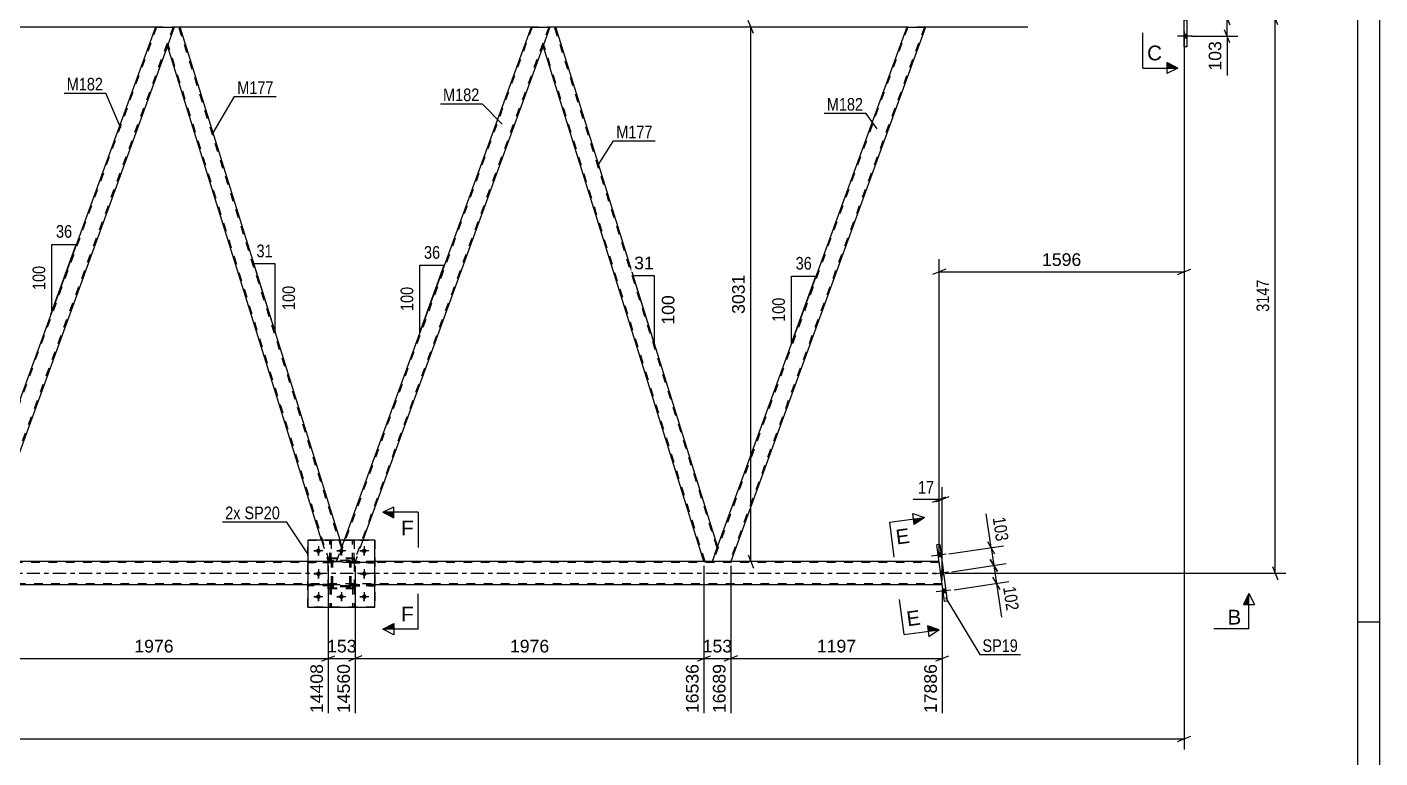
# Model space of a CAD drawing. Header units: millimetres. Extents: x 0 to 841, y 0 to 594.
# Drawn here: x 534.4 to 841, y 267.2 to 433 of the extents above; entities that cross this region are included whole.
import ezdxf

# ---------------------------------------------------------------- set-up
doc = ezdxf.new("R2010")
doc.units = ezdxf.units.MM
doc.linetypes.add('DXK_LINE_DOT2', pattern=[3.9198, 1.9599, -1.9599])
doc.linetypes.add('DXK_LINE_DOT3', pattern=[5.9187, 2.979, -0.9799, 0.9799, -0.9799])
doc.styles.add('Arial', font='ARIAL.TTF', dxfattribs={"height": 0.2})
doc.styles.add('Arial Narrow', font='ARIALN.TTF', dxfattribs={"height": 0.2})

# ---------------------------------------------------------------- blocks, each defined once
blk = doc.blocks.new('Unknown-318886624-1115')
at = {"color": 5, "linetype": 'Continuous'}
for p, q in [((841, 0), (841, 594)), ((836, 5), (836, 589)), ((841, 298), (836, 298))]:
    blk.add_line(p, q, dxfattribs=at)
blk = doc.blocks.new('Part-318886624-3239 - 3093')
at = {"color": 7, "linetype": 'DXK_LINE_DOT2'}
for p, q in [((603.41, 311.74), (598.01, 311.74)), ((598.01, 311.42), (598.01, 311.74)), ((603.41, 311.42), (598.01, 311.42)), ((602.81, 311.42), (602.81, 311.74)), ((603.41, 311.74), (603.41, 311.42))]:
    blk.add_line(p, q, dxfattribs=at)
blk = doc.blocks.new('Part-318886624-3237 - 3093')
at = {"color": 7, "linetype": 'DXK_LINE_DOT2'}
for p, q in [((607.81, 311.42), (607.81, 311.74)), ((607.81, 311.74), (613.21, 311.74)), ((613.21, 311.42), (607.81, 311.42)), ((608.41, 311.42), (608.41, 311.74)), ((613.21, 311.74), (613.21, 311.42))]:
    blk.add_line(p, q, dxfattribs=at)
blk = doc.blocks.new('Part-318886624-3109 - 3093')
at = {"color": 7, "linetype": 'DXK_LINE_DOT2'}
for p, q in [((648.87, 432.97), (604.75, 311.75)), ((652.62, 432.97), (608.5, 311.75)), ((648.87, 432.97), (648.89, 432.97)), ((652.87, 432.97), (651.33, 428.72)), ((606.25, 316.58), (604.5, 311.75)), ((610.51, 316.58), (608.75, 311.75)), ((608.75, 311.75), (604.5, 311.75))]:
    blk.add_line(p, q, dxfattribs=at)
at = {"color": 2, "linetype": 'Continuous'}
for p, q in [((648.62, 432.97), (606.25, 316.58)), ((648.62, 432.97), (652.87, 432.97)), ((651.33, 428.72), (610.51, 316.58))]:
    blk.add_line(p, q, dxfattribs=at)
blk = doc.blocks.new('Part-318886624-3238 - 3093')
at = {"color": 7, "linetype": 'DXK_LINE_DOT2'}
for p, q in [((607.81, 306.22), (607.81, 306.54)), ((607.81, 306.54), (613.21, 306.54)), ((613.21, 306.22), (607.81, 306.22)), ((608.41, 306.22), (608.41, 306.54)), ((613.21, 306.54), (613.21, 306.22))]:
    blk.add_line(p, q, dxfattribs=at)
blk = doc.blocks.new('Part-318886624-3242 - 3093')
at = {"color": 7, "linetype": 'DXK_LINE_DOT2'}
for p, q in [((602.97, 311.73), (602.97, 316.58)), ((602.97, 316.58), (603.29, 316.58)), ((603.29, 316.58), (603.29, 311.73)), ((602.97, 312.33), (603.29, 312.33)), ((603.29, 311.73), (602.97, 311.73))]:
    blk.add_line(p, q, dxfattribs=at)
blk = doc.blocks.new('Part-318886624-3114 - 3093')
at = {"color": 7, "linetype": 'DXK_LINE_DOT2'}
for p, q in [((563.74, 432.97), (519.62, 311.75)), ((567.48, 432.97), (523.36, 311.75)), ((563.74, 432.97), (563.76, 432.97)), ((567.74, 432.97), (566.19, 428.72)), ((520.62, 315.22), (519.36, 311.75)), ((523.62, 311.75), (519.36, 311.75))]:
    blk.add_line(p, q, dxfattribs=at)
at = {"color": 2, "linetype": 'Continuous'}
for p, q in [((563.48, 432.97), (520.62, 315.22)), ((563.48, 432.97), (567.74, 432.97)), ((566.19, 428.72), (523.62, 311.75))]:
    blk.add_line(p, q, dxfattribs=at)
blk = doc.blocks.new('Part-318886624-3240 - 3093')
at = {"color": 7, "linetype": 'DXK_LINE_DOT2'}
for p, q in [((603.41, 306.54), (598.01, 306.54)), ((598.01, 306.22), (598.01, 306.54)), ((603.41, 306.22), (598.01, 306.22)), ((602.81, 306.22), (602.81, 306.54)), ((603.41, 306.54), (603.41, 306.22))]:
    blk.add_line(p, q, dxfattribs=at)
blk = doc.blocks.new('Part-318886624-3575 - 3093')
at = {"color": 7, "linetype": 'DXK_LINE_DOT2'}
for p, q in [((603.41, 311.5), (603.45, 311.68)), ((603.45, 311.68), (603.41, 311.5)), ((603.41, 306.46), (603.41, 311.5)), ((603.65, 311.5), (603.67, 311.59)), ((603.65, 306.46), (603.65, 311.5)), ((603.67, 311.59), (603.72, 311.67)), ((603.71, 311.94), (603.89, 311.98)), ((603.89, 311.98), (603.71, 311.94)), ((603.72, 311.67), (603.8, 311.72)), ((603.8, 311.72), (603.89, 311.74)), ((607.33, 311.98), (603.89, 311.98)), ((603.89, 311.74), (607.33, 311.74)), ((607.33, 311.98), (607.52, 311.94)), ((607.52, 311.94), (607.33, 311.98)), ((607.33, 311.74), (607.42, 311.72)), ((607.42, 311.72), (607.5, 311.67)), ((607.5, 311.67), (607.55, 311.59)), ((607.55, 311.59), (607.57, 311.5)), ((607.57, 306.46), (607.57, 311.5)), ((607.78, 311.68), (607.81, 311.5)), ((607.81, 311.5), (607.78, 311.68)), ((607.81, 306.46), (607.81, 311.5)), ((603.45, 306.27), (603.41, 306.46)), ((603.41, 306.46), (603.45, 306.27)), ((603.67, 306.36), (603.65, 306.46)), ((603.72, 306.29), (603.67, 306.36)), ((603.89, 305.98), (603.71, 306.01)), ((603.71, 306.01), (603.89, 305.98)), ((603.8, 306.23), (603.72, 306.29)), ((603.89, 306.22), (603.8, 306.23)), ((607.33, 306.22), (603.89, 306.22)), ((607.33, 305.98), (603.89, 305.98)), ((607.42, 306.23), (607.33, 306.22)), ((607.52, 306.01), (607.33, 305.98)), ((607.33, 305.98), (607.52, 306.01)), ((607.5, 306.29), (607.42, 306.23)), ((607.55, 306.36), (607.5, 306.29)), ((607.57, 306.46), (607.55, 306.36)), ((607.81, 306.46), (607.78, 306.27)), ((607.78, 306.27), (607.81, 306.46))]:
    blk.add_line(p, q, dxfattribs=at)
at = {"color": 7, "linetype": 'DXK_LINE_DOT3'}
blk.add_line((605.61, 308.98), (605.61, 308.98), dxfattribs=at)
at = {"color": 7, "linetype": 'DXK_LINE_DOT2'}
for centre, start, end in [((603.89, 311.5), 112.5, 157.5), ((603.89, 311.5), 112.5, 157.5), ((607.33, 311.5), 22.5, 67.5), ((607.33, 311.5), 22.5, 67.5), ((603.89, 306.46), 202.5, 247.5), ((603.89, 306.46), 202.5, 247.5), ((607.33, 306.46), 292.5, 337.5), ((607.33, 306.46), 292.5, 337.5)]:
    blk.add_arc(centre, 0.48, start, end, dxfattribs=at)
blk = doc.blocks.new('Part-318886624-3267 - 3093')
at = {"color": 2, "linetype": 'Continuous'}
for p, q in [((652.87, 432.97), (651.33, 428.72)), ((654.19, 432.97), (652.87, 432.97)), ((690.89, 315.22), (654.19, 432.97)), ((687.78, 311.75), (651.33, 428.72)), ((690.62, 314.48), (689.63, 311.75)), ((690.89, 315.22), (690.62, 314.48))]:
    blk.add_line(p, q, dxfattribs=at)
at = {"color": 7, "linetype": 'DXK_LINE_DOT2'}
for p, q in [((690.76, 314.85), (653.94, 432.97)), ((688.04, 311.75), (651.46, 429.09)), ((690.87, 315.17), (690.62, 314.48)), ((687.78, 311.75), (689.63, 311.75))]:
    blk.add_line(p, q, dxfattribs=at)
blk = doc.blocks.new('Part-318886624-3272 - 3093')
at = {"color": 7, "linetype": 'DXK_LINE_DOT2'}
for p, q in [((734.01, 432.97), (689.88, 311.75)), ((737.75, 432.97), (693.63, 311.75)), ((734.01, 432.97), (734.02, 432.97)), ((690.89, 315.22), (689.63, 311.75)), ((693.89, 311.75), (689.63, 311.75))]:
    blk.add_line(p, q, dxfattribs=at)
at = {"color": 2, "linetype": 'Continuous'}
for p, q in [((733.75, 432.97), (690.89, 315.22)), ((738.01, 432.97), (693.89, 311.75)), ((733.75, 432.97), (738.01, 432.97))]:
    blk.add_line(p, q, dxfattribs=at)
blk = doc.blocks.new('Part-318886624-3229 - 3093')
at = {"color": 2, "linetype": 'Continuous'}
for p, q in [((796.63, 428.47), (796.63, 441.47)), ((796.63, 441.47), (797.27, 441.47)), ((797.27, 441.47), (797.27, 428.47)), ((797.27, 428.47), (796.63, 428.47))]:
    blk.add_line(p, q, dxfattribs=at)
blk = doc.blocks.new('Part-318886624-3236 - 3093')
at = {"color": 7, "linetype": 'DXK_LINE_DOT2'}
for p, q in [((603.41, 311.5), (603.45, 311.68)), ((603.45, 311.68), (603.41, 311.5)), ((603.41, 306.46), (603.41, 311.5)), ((603.65, 311.5), (603.67, 311.59)), ((603.65, 306.46), (603.65, 311.5)), ((603.67, 311.59), (603.72, 311.67)), ((603.71, 311.94), (603.89, 311.98)), ((603.89, 311.98), (603.71, 311.94)), ((603.72, 311.67), (603.8, 311.72)), ((603.8, 311.72), (603.89, 311.74)), ((607.33, 311.98), (603.89, 311.98)), ((603.89, 311.74), (607.33, 311.74)), ((607.33, 311.98), (607.52, 311.94)), ((607.52, 311.94), (607.33, 311.98)), ((607.33, 311.74), (607.42, 311.72)), ((607.42, 311.72), (607.5, 311.67)), ((607.5, 311.67), (607.55, 311.59)), ((607.55, 311.59), (607.57, 311.5)), ((607.57, 306.46), (607.57, 311.5)), ((607.78, 311.68), (607.81, 311.5)), ((607.81, 311.5), (607.78, 311.68)), ((607.81, 306.46), (607.81, 311.5)), ((603.45, 306.27), (603.41, 306.46)), ((603.41, 306.46), (603.45, 306.27)), ((603.67, 306.36), (603.65, 306.46)), ((603.72, 306.29), (603.67, 306.36)), ((603.89, 305.98), (603.71, 306.01)), ((603.71, 306.01), (603.89, 305.98)), ((603.8, 306.23), (603.72, 306.29)), ((603.89, 306.22), (603.8, 306.23)), ((607.33, 306.22), (603.89, 306.22)), ((607.33, 305.98), (603.89, 305.98)), ((607.42, 306.23), (607.33, 306.22)), ((607.52, 306.01), (607.33, 305.98)), ((607.33, 305.98), (607.52, 306.01)), ((607.5, 306.29), (607.42, 306.23)), ((607.55, 306.36), (607.5, 306.29)), ((607.57, 306.46), (607.55, 306.36)), ((607.81, 306.46), (607.78, 306.27)), ((607.78, 306.27), (607.81, 306.46))]:
    blk.add_line(p, q, dxfattribs=at)
at = {"color": 7, "linetype": 'DXK_LINE_DOT3'}
blk.add_line((605.61, 308.98), (605.61, 308.98), dxfattribs=at)
at = {"color": 7, "linetype": 'DXK_LINE_DOT2'}
for centre, start, end in [((603.89, 311.5), 112.5, 157.5), ((603.89, 311.5), 112.5, 157.5), ((607.33, 311.5), 22.5, 67.5), ((607.33, 311.5), 22.5, 67.5), ((603.89, 306.46), 202.5, 247.5), ((603.89, 306.46), 202.5, 247.5), ((607.33, 306.46), 292.5, 337.5), ((607.33, 306.46), 292.5, 337.5)]:
    blk.add_arc(centre, 0.48, start, end, dxfattribs=at)
blk = doc.blocks.new('Part-318886624-3255 - 3093')
at = {"color": 7, "linetype": 'DXK_LINE_DOT2'}
for p, q in [((608.49, 306.21), (608.17, 306.21)), ((608.17, 306.21), (608.17, 301.38)), ((608.17, 305.61), (608.49, 305.61)), ((608.49, 306.21), (608.49, 301.38)), ((608.17, 301.38), (608.49, 301.38))]:
    blk.add_line(p, q, dxfattribs=at)
blk = doc.blocks.new('Part-318886624-3283 - 3093')
at = {"color": 2, "linetype": 'Continuous'}
for p, q in [((608.17, 316.58), (608.17, 316.58)), ((608.49, 316.58), (608.17, 316.58)), ((608.49, 316.58), (608.49, 316.58))]:
    blk.add_line(p, q, dxfattribs=at)
at = {"color": 7, "linetype": 'DXK_LINE_DOT2'}
for p, q in [((608.17, 311.73), (608.17, 316.58)), ((608.49, 311.73), (608.49, 316.58)), ((608.17, 312.33), (608.49, 312.33)), ((608.49, 311.73), (608.17, 311.73))]:
    blk.add_line(p, q, dxfattribs=at)
blk = doc.blocks.new('Part-318886624-3410 - 3093')
at = {"color": 7, "linetype": 'DXK_LINE_DOT2'}
for p, q in [((608.17, 311.73), (608.17, 316.58)), ((608.17, 316.58), (608.49, 316.58)), ((608.49, 316.58), (608.49, 311.73)), ((608.17, 312.33), (608.49, 312.33)), ((608.49, 311.73), (608.17, 311.73))]:
    blk.add_line(p, q, dxfattribs=at)
blk = doc.blocks.new('Part-318886624-3299 - 3093')
at = {"color": 2, "linetype": 'Continuous'}
for p, q in [((598.01, 316.58), (598.01, 301.38)), ((613.21, 316.58), (598.01, 316.58)), ((613.21, 301.38), (613.21, 316.58)), ((598.01, 301.38), (613.21, 301.38))]:
    blk.add_line(p, q, dxfattribs=at)
blk = doc.blocks.new('Part-318886624-3304 - 3093')
at = {"color": 7, "linetype": 'DXK_LINE_DOT2'}
for p, q in [((598.01, 301.38), (598.01, 316.58)), ((598.01, 316.58), (613.21, 316.58)), ((613.21, 316.58), (613.21, 301.38)), ((613.21, 301.38), (598.01, 301.38))]:
    blk.add_line(p, q, dxfattribs=at)
blk = doc.blocks.new('Bolt-318886624-3333 - 3093')
at = {"linetype": 'Continuous'}
for points in [[(797.27, 438.63), (797.27, 439.51), (796.63, 439.51), (796.63, 438.63)], [(797.27, 438.63), (797.27, 439.51), (796.63, 439.51), (796.63, 438.63)], [(797.27, 438.63), (797.27, 439.51), (796.63, 439.51), (796.63, 438.63)], [(797.27, 434.53), (797.27, 435.41), (796.63, 435.41), (796.63, 434.53)], [(797.27, 434.53), (797.27, 435.41), (796.63, 435.41), (796.63, 434.53)], [(797.27, 430.43), (797.27, 431.31), (796.63, 431.31), (796.63, 430.43)], [(797.27, 430.43), (797.27, 431.31), (796.63, 431.31), (796.63, 430.43)], [(797.27, 430.43), (797.27, 431.31), (796.63, 431.31), (796.63, 430.43)]]:
    blk.add_hatch(color=1, dxfattribs=at).paths.add_polyline_path(points)
at = {"color": 1, "linetype": 'Continuous'}
for p, q in [((798.43, 439.07), (795.11, 439.07)), ((798.43, 439.07), (795.11, 439.07)), ((798.43, 439.07), (795.11, 439.07)), ((797.27, 439.51), (796.63, 439.51)), ((797.27, 439.51), (796.63, 439.51)), ((797.27, 439.51), (796.63, 439.51)), ((797.27, 438.63), (796.63, 438.63)), ((797.27, 438.63), (796.63, 438.63)), ((797.27, 438.63), (796.63, 438.63)), ((797.27, 435.41), (796.63, 435.41)), ((797.27, 435.41), (796.63, 435.41)), ((798.43, 434.97), (795.11, 434.97)), ((798.43, 434.97), (795.11, 434.97)), ((797.27, 434.53), (796.63, 434.53)), ((797.27, 434.53), (796.63, 434.53)), ((798.43, 430.87), (795.11, 430.87)), ((798.43, 430.87), (795.11, 430.87)), ((798.43, 430.87), (795.11, 430.87)), ((797.27, 431.31), (796.63, 431.31)), ((797.27, 431.31), (796.63, 431.31)), ((797.27, 431.31), (796.63, 431.31)), ((797.27, 430.43), (796.63, 430.43)), ((797.27, 430.43), (796.63, 430.43)), ((797.27, 430.43), (796.63, 430.43))]:
    blk.add_line(p, q, dxfattribs=at)
blk = doc.blocks.new('Part-318886624-3359 - 3093')
at = {"color": 2, "linetype": 'Continuous'}
for p, q in [((563.48, 432.97), (483.92, 432.97)), ((648.62, 432.97), (569.06, 432.97)), ((733.75, 432.97), (654.19, 432.97)), ((761.18, 432.97), (738.01, 432.97))]:
    blk.add_line(p, q, dxfattribs=at)
at = {"color": 7, "linetype": 'DXK_LINE_DOT2'}
for p, q in [((569.06, 432.97), (563.48, 432.97)), ((654.19, 432.97), (648.62, 432.97)), ((738.01, 432.97), (733.75, 432.97))]:
    blk.add_line(p, q, dxfattribs=at)
blk = doc.blocks.new('Part-318886624-3409 - 3093')
at = {"color": 2, "linetype": 'Continuous'}
for p, q in [((602.97, 316.58), (602.97, 316.58)), ((603.29, 316.58), (602.97, 316.58)), ((603.29, 316.58), (603.29, 316.58))]:
    blk.add_line(p, q, dxfattribs=at)
at = {"color": 7, "linetype": 'DXK_LINE_DOT2'}
for p, q in [((602.97, 311.73), (602.97, 316.58)), ((603.29, 311.73), (603.29, 316.58)), ((602.97, 312.33), (603.29, 312.33)), ((603.29, 311.73), (602.97, 311.73))]:
    blk.add_line(p, q, dxfattribs=at)
blk = doc.blocks.new('Part-318886624-3411 - 3093')
at = {"color": 7, "linetype": 'DXK_LINE_DOT2'}
for p, q in [((603.41, 306.54), (598.01, 306.54)), ((598.01, 306.54), (598.01, 306.22)), ((603.41, 306.22), (598.01, 306.22)), ((602.81, 306.22), (602.81, 306.54)), ((603.41, 306.22), (603.41, 306.54))]:
    blk.add_line(p, q, dxfattribs=at)
blk = doc.blocks.new('Bolt-318886624-3476 - 3093')
at = {"linetype": 'Continuous'}
for points in [[(740.84, 313.61), (740.95, 312.74), (741.59, 312.82), (741.47, 313.7)], [(740.84, 313.61), (740.95, 312.74), (741.59, 312.82), (741.47, 313.7)], [(740.84, 313.61), (740.95, 312.74), (741.59, 312.82), (741.47, 313.7)], [(741.37, 309.55), (741.49, 308.68), (742.12, 308.76), (742.01, 309.63)], [(741.37, 309.55), (741.49, 308.68), (742.12, 308.76), (742.01, 309.63)], [(741.91, 305.48), (742.02, 304.61), (742.66, 304.69), (742.54, 305.57)], [(741.91, 305.48), (742.02, 304.61), (742.66, 304.69), (742.54, 305.57)], [(741.91, 305.48), (742.02, 304.61), (742.66, 304.69), (742.54, 305.57)]]:
    blk.add_hatch(color=1, dxfattribs=at).paths.add_polyline_path(points)
at = {"color": 1, "linetype": 'Continuous'}
for p, q in [((742.68, 313.41), (739.39, 312.98)), ((742.68, 313.41), (739.39, 312.98)), ((742.68, 313.41), (739.39, 312.98)), ((741.47, 313.7), (740.84, 313.61)), ((741.47, 313.7), (740.84, 313.61)), ((741.47, 313.7), (740.84, 313.61)), ((741.59, 312.82), (740.95, 312.74)), ((741.59, 312.82), (740.95, 312.74)), ((741.59, 312.82), (740.95, 312.74)), ((743.21, 309.35), (739.92, 308.91)), ((743.21, 309.35), (739.92, 308.91)), ((742.01, 309.63), (741.37, 309.55)), ((742.01, 309.63), (741.37, 309.55)), ((742.12, 308.76), (741.49, 308.68)), ((742.12, 308.76), (741.49, 308.68)), ((743.75, 305.28), (740.46, 304.85)), ((743.75, 305.28), (740.46, 304.85)), ((743.75, 305.28), (740.46, 304.85)), ((742.54, 305.57), (741.91, 305.48)), ((742.54, 305.57), (741.91, 305.48)), ((742.54, 305.57), (741.91, 305.48)), ((742.66, 304.69), (742.02, 304.61)), ((742.66, 304.69), (742.02, 304.61)), ((742.66, 304.69), (742.02, 304.61))]:
    blk.add_line(p, q, dxfattribs=at)
blk = doc.blocks.new('Part-318886624-3478 - 3093')
at = {"color": 7, "linetype": 'DXK_LINE_DOT2'}
for p, q in [((603.41, 311.74), (598.01, 311.74)), ((598.01, 311.74), (598.01, 311.42)), ((603.41, 311.42), (598.01, 311.42)), ((602.81, 311.42), (602.81, 311.74)), ((603.41, 311.42), (603.41, 311.74))]:
    blk.add_line(p, q, dxfattribs=at)
blk = doc.blocks.new('Part-318886624-3479 - 3093')
at = {"color": 7, "linetype": 'DXK_LINE_DOT2'}
for p, q in [((613.21, 306.54), (607.81, 306.54)), ((607.81, 306.54), (607.81, 306.22)), ((607.81, 306.22), (613.21, 306.22)), ((608.41, 306.22), (608.41, 306.54)), ((613.21, 306.22), (613.21, 306.54))]:
    blk.add_line(p, q, dxfattribs=at)
blk = doc.blocks.new('Part-318886624-3529 - 3093')
at = {"color": 2, "linetype": 'Continuous'}
for p, q in [((741.22, 315.64), (740.58, 315.56)), ((742.28, 302.67), (740.58, 315.56)), ((741.22, 315.64), (742.91, 302.75)), ((742.91, 302.75), (742.28, 302.67))]:
    blk.add_line(p, q, dxfattribs=at)
blk = doc.blocks.new('Part-318886624-3544 - 3093')
at = {"color": 7, "linetype": 'DXK_LINE_DOT2'}
for p, q in [((741.11, 311.51), (72.66, 311.51)), ((613.21, 311.75), (598.01, 311.75)), ((741.78, 306.47), (741.08, 311.75)), ((741.75, 306.71), (72.66, 306.71)), ((613.21, 306.47), (598.01, 306.47))]:
    blk.add_line(p, q, dxfattribs=at)
at = {"color": 2, "linetype": 'Continuous'}
for p, q in [((598.01, 311.75), (357.81, 311.75)), ((741.08, 311.75), (613.21, 311.75)), ((598.01, 306.47), (357.81, 306.47)), ((741.78, 306.47), (613.21, 306.47))]:
    blk.add_line(p, q, dxfattribs=at)
at = {"color": 7, "linetype": 'DXK_LINE_DOT3'}
blk.add_line((72.66, 309.11), (741.43, 309.11), dxfattribs=at)
blk = doc.blocks.new('Bolt-318886624-3546 - 3093')
at = {"color": 1, "linetype": 'Continuous'}
for p, q in [((599.37, 314.18), (600.06, 314.18)), ((600.41, 315.22), (600.41, 314.52)), ((600.41, 313.14), (600.41, 313.83)), ((601.45, 314.18), (600.76, 314.18)), ((604.57, 314.18), (605.26, 314.18)), ((605.61, 315.22), (605.61, 314.52)), ((605.61, 313.14), (605.61, 313.83)), ((606.65, 314.18), (605.96, 314.18)), ((609.77, 314.18), (610.46, 314.18)), ((610.81, 315.22), (610.81, 314.52)), ((610.81, 313.14), (610.81, 313.83)), ((611.85, 314.18), (611.16, 314.18)), ((600.41, 310.02), (600.41, 309.32)), ((610.81, 310.02), (610.81, 309.32)), ((599.37, 308.98), (600.06, 308.98)), ((600.41, 307.94), (600.41, 308.63)), ((601.45, 308.98), (600.76, 308.98)), ((609.77, 308.98), (610.46, 308.98)), ((610.81, 307.94), (610.81, 308.63)), ((611.85, 308.98), (611.16, 308.98)), ((599.37, 303.78), (600.06, 303.78)), ((600.41, 304.82), (600.41, 304.12)), ((601.45, 303.78), (600.76, 303.78)), ((604.57, 303.78), (605.26, 303.78)), ((605.61, 304.82), (605.61, 304.12)), ((606.65, 303.78), (605.96, 303.78)), ((609.77, 303.78), (610.46, 303.78)), ((610.81, 304.82), (610.81, 304.12)), ((611.85, 303.78), (611.16, 303.78)), ((600.41, 302.74), (600.41, 303.43)), ((605.61, 302.74), (605.61, 303.43)), ((610.81, 302.74), (610.81, 303.43))]:
    blk.add_line(p, q, dxfattribs=at)
blk = doc.blocks.new('Bolt-318886624-3547 - 3093')
at = {"linetype": 'Continuous'}
for points in [[(600.93, 314.18, -1), (599.89, 314.18, -1)], [(606.13, 314.18, -1), (605.09, 314.18, -1)], [(611.33, 314.18, -1), (610.29, 314.18, -1)], [(600.93, 308.98, -1), (599.89, 308.98, -1)], [(611.33, 308.98, -1), (610.29, 308.98, -1)], [(600.93, 303.78, -1), (599.89, 303.78, -1)], [(606.13, 303.78, -1), (605.09, 303.78, -1)], [(611.33, 303.78, -1), (610.29, 303.78, -1)]]:
    blk.add_hatch(color=1, dxfattribs=at).paths.add_polyline_path(points)
at = {"color": 1, "linetype": 'Continuous'}
for p, q in [((601.45, 314.18), (599.37, 314.18)), ((600.41, 315.22), (600.41, 313.14)), ((606.65, 314.18), (604.57, 314.18)), ((605.61, 315.22), (605.61, 313.14)), ((611.85, 314.18), (609.77, 314.18)), ((610.81, 315.22), (610.81, 313.14)), ((600.41, 310.02), (600.41, 307.94)), ((610.81, 310.02), (610.81, 307.94)), ((601.45, 308.98), (599.37, 308.98)), ((611.85, 308.98), (609.77, 308.98)), ((601.45, 303.78), (599.37, 303.78)), ((600.41, 304.82), (600.41, 302.74)), ((606.65, 303.78), (604.57, 303.78)), ((605.61, 304.82), (605.61, 302.74)), ((611.85, 303.78), (609.77, 303.78)), ((610.81, 304.82), (610.81, 302.74))]:
    blk.add_line(p, q, dxfattribs=at)
blk = doc.blocks.new('Part-318886624-3568 - 3093')
at = {"color": 7, "linetype": 'DXK_LINE_DOT2'}
for p, q in [((608.17, 306.21), (608.49, 306.21)), ((608.17, 306.21), (608.17, 301.38)), ((608.17, 305.61), (608.49, 305.61)), ((608.49, 306.21), (608.49, 301.38)), ((608.49, 301.38), (608.17, 301.38))]:
    blk.add_line(p, q, dxfattribs=at)
blk = doc.blocks.new('Part-318886624-3574 - 3093')
at = {"color": 7, "linetype": 'DXK_LINE_DOT2'}
for p, q in [((613.21, 311.74), (607.81, 311.74)), ((607.81, 311.74), (607.81, 311.42)), ((607.81, 311.42), (613.21, 311.42)), ((608.41, 311.42), (608.41, 311.74)), ((613.21, 311.42), (613.21, 311.74))]:
    blk.add_line(p, q, dxfattribs=at)
blk = doc.blocks.new('Part-318886624-3576 - 3093')
at = {"color": 7, "linetype": 'DXK_LINE_DOT2'}
for p, q in [((602.97, 306.21), (603.29, 306.21)), ((602.97, 306.21), (602.97, 301.38)), ((602.97, 305.61), (603.29, 305.61)), ((603.29, 306.21), (603.29, 301.38)), ((603.29, 301.38), (602.97, 301.38))]:
    blk.add_line(p, q, dxfattribs=at)
blk = doc.blocks.new('Part-318886624-3579 - 3093')
at = {"color": 7, "linetype": 'DXK_LINE_DOT2'}
for p, q in [((603.29, 306.21), (602.97, 306.21)), ((602.97, 306.21), (602.97, 301.38)), ((602.97, 305.61), (603.29, 305.61)), ((603.29, 306.21), (603.29, 301.38)), ((602.97, 301.38), (603.29, 301.38))]:
    blk.add_line(p, q, dxfattribs=at)
blk = doc.blocks.new('Part-318886624-3586 - 3093')
at = {"color": 2, "linetype": 'Continuous'}
for p, q in [((567.74, 432.97), (566.19, 428.72)), ((569.06, 432.97), (567.74, 432.97)), ((605.34, 316.58), (569.06, 432.97)), ((601.15, 316.58), (566.19, 428.72))]:
    blk.add_line(p, q, dxfattribs=at)
at = {"color": 7, "linetype": 'DXK_LINE_DOT2'}
for p, q in [((605.62, 314.85), (568.8, 432.97)), ((602.9, 311.75), (566.33, 429.09)), ((601.15, 316.58), (602.65, 311.75)), ((605.76, 315.22), (605.34, 316.58)), ((604.5, 311.75), (605.76, 315.22)), ((602.65, 311.75), (604.5, 311.75))]:
    blk.add_line(p, q, dxfattribs=at)
blk = doc.blocks.new('Part-318886624-3596 - 3093')
at = {"color": 7, "linetype": 'DXK_LINE_DOT2'}
for p, q in [((608.61, 312.38), (602.61, 312.38)), ((602.61, 305.58), (602.61, 312.38)), ((608.61, 305.58), (608.61, 312.38)), ((608.61, 305.58), (602.61, 305.58))]:
    blk.add_line(p, q, dxfattribs=at)
blk = doc.blocks.new('Part-318886624-3597 - 3093')
at = {"color": 7, "linetype": 'DXK_LINE_DOT2'}
for p, q in [((608.61, 312.51), (602.61, 312.51)), ((602.61, 305.71), (602.61, 312.51)), ((608.61, 305.71), (608.61, 312.51)), ((608.61, 305.71), (602.61, 305.71))]:
    blk.add_line(p, q, dxfattribs=at)
blk = doc.blocks.new('StraightDimension-318886624-4350 - 3093')
at = {"color": 7, "linetype": 'Continuous'}
for p, q in [((687.78, 310.75), (687.78, 277.37)), ((693.89, 310.75), (693.89, 277.37)), ((686.28, 289.18), (689.28, 290.38)), ((687.78, 289.78), (693.89, 289.78)), ((695.39, 290.38), (692.39, 289.18))]:
    blk.add_line(p, q, dxfattribs=at)
at = {"color": 0}
blk.add_wipeout([(694.77, 290.53), (694.77, 294.73), (686.9, 294.73), (686.9, 290.53)], dxfattribs=at)
at = {"color": 3, "style": 'Arial'}
blk.add_text('153', height=2.865, dxfattribs=at).set_placement((687.5, 291.13))
at = {"color": 0, "linetype": 'Continuous'}
blk.add_wipeout([(693.29, 289.08), (689.09, 289.08), (689.09, 276.77), (693.29, 276.77)], dxfattribs=at)
at = {"color": 3, "linetype": 'Continuous', "style": 'Arial'}
blk.add_text('16689', height=2.865, rotation=90.0002, dxfattribs=at).set_placement((692.69, 277.37))
blk = doc.blocks.new('AngleDimension-318886624-4132 - 3093')
at = {"color": 7, "linetype": 'Continuous'}
for p, q in [((676.6, 376.53), (671.78, 376.53)), ((676.6, 361.06), (671.78, 376.53)), ((676.6, 361.06), (676.6, 376.53)), ((676.63, 360.99), (676.6, 361.06))]:
    blk.add_line(p, q, dxfattribs=at)
at = {"color": 0}
for points in [[(677.02, 377.43), (677.02, 381.63), (671.37, 381.63), (671.37, 377.43)], [(681.7, 372.73), (677.5, 372.73), (677.5, 364.86), (681.7, 364.86)]]:
    blk.add_wipeout(points, dxfattribs=at)
at = {"color": 3, "style": 'Arial'}
blk.add_text('31', height=2.865, dxfattribs=at).set_placement((671.97, 378.03))
blk.add_text('100', height=2.865, rotation=90.0002, dxfattribs=at).set_placement((681.1, 365.46))
blk = doc.blocks.new('StraightDimension-318886624-4322 - 3093')
at = {"color": 7, "linetype": 'Continuous'}
for p, q in [((602.65, 310.75), (602.65, 277.37)), ((608.75, 310.75), (608.75, 277.37)), ((601.15, 289.18), (604.15, 290.38)), ((602.65, 289.78), (608.75, 289.78)), ((610.25, 290.38), (607.25, 289.18))]:
    blk.add_line(p, q, dxfattribs=at)
at = {"color": 0}
blk.add_wipeout([(609.64, 290.53), (609.64, 294.73), (601.77, 294.73), (601.77, 290.53)], dxfattribs=at)
at = {"color": 3, "style": 'Arial'}
blk.add_text('153', height=2.865, dxfattribs=at).set_placement((602.37, 291.13))
at = {"color": 0, "linetype": 'Continuous'}
blk.add_wipeout([(608.15, 289.08), (603.95, 289.08), (603.95, 276.77), (608.15, 276.77)], dxfattribs=at)
at = {"color": 3, "linetype": 'Continuous', "style": 'Arial'}
blk.add_text('14560', height=2.865, rotation=90.0002, dxfattribs=at).set_placement((607.55, 277.37))
blk = doc.blocks.new('AngleDimension-318886624-12818 - 3093')
at = {"color": 7, "linetype": 'Continuous'}
for p, q in [((623.4, 378.93), (628.94, 378.93)), ((623.4, 363.7), (628.94, 378.93)), ((623.4, 363.7), (623.4, 378.93)), ((625.17, 368.57), (628.94, 378.93))]:
    blk.add_line(p, q, dxfattribs=at)
at = {"color": 0}
for points in [[(628.6, 379.83), (628.6, 384.03), (623.75, 384.03), (623.75, 379.83)], [(622.5, 374.66), (618.3, 374.66), (618.3, 367.97), (622.5, 367.97)]]:
    blk.add_wipeout(points, dxfattribs=at)
at = {"color": 3, "style": 'Arial Narrow'}
blk.add_text('36', height=2.863, dxfattribs=at).set_placement((624.35, 380.43))
blk.add_text('100', height=2.863, rotation=90.0002, dxfattribs=at).set_placement((621.9, 368.57))
blk = doc.blocks.new('StraightDimension-318886624-4308 - 3093')
at = {"color": 7, "linetype": 'Continuous'}
for p, q in [((523.62, 310.75), (523.62, 277.37)), ((602.65, 310.75), (602.65, 277.37)), ((525.12, 290.38), (522.12, 289.18)), ((523.62, 289.78), (602.65, 289.78)), ((601.15, 289.18), (604.15, 290.38))]:
    blk.add_line(p, q, dxfattribs=at)
at = {"color": 0}
blk.add_wipeout([(568.18, 290.53), (568.18, 294.73), (558.09, 294.73), (558.09, 290.53)], dxfattribs=at)
at = {"color": 0, "linetype": 'Continuous'}
blk.add_wipeout([(602.05, 289.08), (597.85, 289.08), (597.85, 276.77), (602.05, 276.77)], dxfattribs=at)
at = {"color": 3, "style": 'Arial'}
blk.add_text('1976', height=2.865, dxfattribs=at).set_placement((558.69, 291.13))
at = {"color": 3, "linetype": 'Continuous', "style": 'Arial'}
blk.add_text('14408', height=2.865, rotation=90.0002, dxfattribs=at).set_placement((601.45, 277.37))
blk = doc.blocks.new('AngleDimension-318886624-12832 - 3093')
at = {"color": 7, "linetype": 'Continuous'}
for p, q in [((707.64, 376.46), (713.18, 376.46)), ((707.64, 361.24), (713.18, 376.46)), ((707.64, 361.24), (707.64, 376.46)), ((709.46, 366.24), (713.18, 376.46))]:
    blk.add_line(p, q, dxfattribs=at)
at = {"color": 0}
for points in [[(712.84, 377.36), (712.84, 381.56), (707.98, 381.56), (707.98, 377.36)], [(706.74, 372.19), (702.54, 372.19), (702.54, 365.51), (706.74, 365.51)]]:
    blk.add_wipeout(points, dxfattribs=at)
at = {"color": 3, "style": 'Arial Narrow'}
blk.add_text('36', height=2.863, dxfattribs=at).set_placement((708.58, 377.96))
blk.add_text('100', height=2.863, rotation=90.0002, dxfattribs=at).set_placement((706.14, 366.11))
blk = doc.blocks.new('StraightDimension-318886624-3612 - 3093')
at = {"color": 7, "linetype": 'Continuous'}
for p, q in [((752.05, 316.3), (753.68, 313.51)), ((743.26, 313.47), (755.69, 315.33)), ((752.87, 314.91), (753.47, 310.85)), ((743.94, 309.43), (756.29, 311.27)), ((754.29, 309.46), (752.66, 312.25))]:
    blk.add_line(p, q, dxfattribs=at)
at = {"color": 0}
blk.add_wipeout([(753.53, 315.54), (757.69, 316.16), (756.7, 322.77), (752.54, 322.15)], dxfattribs=at)
at = {"color": 7, "linetype": 'Continuous'}
blk.add_line((752.87, 314.91), (751.73, 322.56), dxfattribs=at)
blk.add_line((752.87, 314.91), (751.73, 322.56), dxfattribs=at)
at = {"color": 3, "style": 'Arial Narrow'}
blk.add_text('103', height=2.863, rotation=-81.509, dxfattribs=at).set_placement((753.23, 321.64))
blk = doc.blocks.new('StraightDimension-318886624-3613 - 3093')
at = {"color": 7, "linetype": 'Continuous'}
for p, q in [((743.94, 309.43), (756.29, 311.27)), ((752.66, 312.25), (754.29, 309.46)), ((753.47, 310.85), (754.08, 306.8)), ((744.47, 305.36), (756.9, 307.22)), ((754.89, 305.4), (753.26, 308.19))]:
    blk.add_line(p, q, dxfattribs=at)
at = {"color": 0}
blk.add_wipeout([(755.88, 299.78), (760.04, 300.4), (759.05, 307.01), (754.9, 306.39)], dxfattribs=at)
at = {"color": 7, "linetype": 'Continuous'}
blk.add_line((754.08, 306.8), (755.22, 299.15), dxfattribs=at)
blk.add_line((754.08, 306.8), (755.22, 299.15), dxfattribs=at)
at = {"color": 3, "style": 'Arial Narrow'}
blk.add_text('102', height=2.863, rotation=-81.509, dxfattribs=at).set_placement((755.58, 305.88))
blk = doc.blocks.new('StraightDimension-318886624-3946 - 3093')
at = {"color": 7, "linetype": 'Continuous'}
for p, q in [((796.63, 431.97), (796.63, 375.04)), ((741.08, 312.75), (741.08, 380.29)), ((742.58, 378.04), (739.58, 376.84)), ((741.08, 377.44), (796.63, 377.44)), ((795.13, 376.84), (798.13, 378.04))]:
    blk.add_line(p, q, dxfattribs=at)
at = {"color": 0}
blk.add_wipeout([(773.9, 378.19), (773.9, 382.39), (763.81, 382.39), (763.81, 378.19)], dxfattribs=at)
at = {"color": 3, "style": 'Arial'}
blk.add_text('1596', height=2.865, dxfattribs=at).set_placement((764.41, 378.79))
blk = doc.blocks.new('StraightDimension-318886624-4062 - 3093')
at = {"color": 7, "linetype": 'Continuous'}
for p, q in [((741.08, 312.75), (741.08, 328.64)), ((741.78, 307.47), (741.78, 328.64)), ((739.58, 325.19), (742.58, 326.39)), ((743.28, 326.39), (740.28, 325.19)), ((741.08, 325.79), (741.78, 325.79))]:
    blk.add_line(p, q, dxfattribs=at)
at = {"color": 0}
blk.add_wipeout([(740.56, 326.54), (740.56, 330.74), (735.7, 330.74), (735.7, 326.54)], dxfattribs=at)
at = {"color": 7, "linetype": 'Continuous'}
blk.add_line((741.08, 325.79), (735.18, 325.79), dxfattribs=at)
blk.add_line((741.08, 325.79), (735.18, 325.79), dxfattribs=at)
at = {"color": 3, "style": 'Arial Narrow'}
blk.add_text('17', height=2.863, dxfattribs=at).set_placement((736.3, 327.14))
blk = doc.blocks.new('StraightDimension-318886624-4076 - 3093')
at = {"color": 7, "linetype": 'Continuous'}
for p, q in [((718.78, 432.97), (695.54, 432.97)), ((698.99, 431.47), (697.79, 434.47)), ((698.39, 311.75), (698.39, 432.97)), ((697.79, 313.25), (698.99, 310.25)), ((718.78, 311.75), (695.54, 311.75))]:
    blk.add_line(p, q, dxfattribs=at)
at = {"color": 0}
blk.add_wipeout([(697.64, 377.41), (693.44, 377.41), (693.44, 367.31), (697.64, 367.31)], dxfattribs=at)
at = {"color": 3, "style": 'Arial'}
blk.add_text('3031', height=2.865, rotation=90.0002, dxfattribs=at).set_placement((697.04, 367.91))
blk = doc.blocks.new('StraightDimension-318886624-4087 - 3093')
at = {"color": 7, "linetype": 'Continuous'}
for p, q in [((805.8, 436.47), (807, 433.47)), ((798.27, 434.97), (808.8, 434.97)), ((807, 429.37), (805.8, 432.37)), ((806.4, 430.87), (806.4, 434.97)), ((798.27, 430.87), (808.8, 430.87))]:
    blk.add_line(p, q, dxfattribs=at)
at = {"color": 0}
blk.add_wipeout([(805.65, 430.35), (801.45, 430.35), (801.45, 422.48), (805.65, 422.48)], dxfattribs=at)
at = {"color": 7, "linetype": 'Continuous'}
blk.add_line((806.4, 430.87), (806.4, 421.95), dxfattribs=at)
blk.add_line((806.4, 430.87), (806.4, 421.95), dxfattribs=at)
at = {"color": 3, "style": 'Arial'}
blk.add_text('103', height=2.865, rotation=90.0002, dxfattribs=at).set_placement((805.05, 423.08))
blk = doc.blocks.new('StraightDimension-318886624-4336 - 3093')
at = {"color": 7, "linetype": 'Continuous'}
for p, q in [((608.75, 310.75), (608.75, 277.37)), ((687.78, 310.75), (687.78, 277.37)), ((610.25, 290.38), (607.25, 289.18)), ((608.75, 289.78), (687.78, 289.78)), ((686.28, 289.18), (689.28, 290.38))]:
    blk.add_line(p, q, dxfattribs=at)
at = {"color": 0}
blk.add_wipeout([(653.32, 290.53), (653.32, 294.73), (643.22, 294.73), (643.22, 290.53)], dxfattribs=at)
at = {"color": 0, "linetype": 'Continuous'}
blk.add_wipeout([(687.18, 289.08), (682.98, 289.08), (682.98, 276.77), (687.18, 276.77)], dxfattribs=at)
at = {"color": 3, "style": 'Arial'}
blk.add_text('1976', height=2.865, dxfattribs=at).set_placement((643.82, 291.13))
at = {"color": 3, "linetype": 'Continuous', "style": 'Arial'}
blk.add_text('16536', height=2.865, rotation=90.0002, dxfattribs=at).set_placement((686.58, 277.37))
blk = doc.blocks.new('StraightDimension-318886624-4364 - 3093')
at = {"color": 7, "linetype": 'Continuous'}
for p, q in [((693.89, 310.75), (693.89, 277.37)), ((741.78, 305.47), (741.78, 277.37)), ((695.39, 290.38), (692.39, 289.18)), ((693.89, 289.78), (741.78, 289.78)), ((740.28, 289.18), (743.28, 290.38))]:
    blk.add_line(p, q, dxfattribs=at)
at = {"color": 0}
blk.add_wipeout([(722.88, 290.53), (722.88, 294.73), (712.78, 294.73), (712.78, 290.53)], dxfattribs=at)
at = {"color": 0, "linetype": 'Continuous'}
blk.add_wipeout([(741.18, 289.08), (736.98, 289.08), (736.98, 276.77), (741.18, 276.77)], dxfattribs=at)
at = {"color": 3, "style": 'Arial'}
blk.add_text('1197', height=2.865, dxfattribs=at).set_placement((713.38, 291.13))
at = {"color": 3, "linetype": 'Continuous', "style": 'Arial'}
blk.add_text('17886', height=2.865, rotation=90.0002, dxfattribs=at).set_placement((740.58, 277.37))
blk = doc.blocks.new('StraightDimension-318886624-4533 - 3093')
at = {"color": 7, "linetype": 'Continuous'}
for p, q in [((796.63, 427.47), (796.63, 269.13)), ((61.8, 271.53), (796.63, 271.53)), ((795.13, 270.93), (798.13, 272.13))]:
    blk.add_line(p, q, dxfattribs=at)
blk = doc.blocks.new('StraightDimension-318886624-12674 - 3093')
at = {"color": 7, "linetype": 'Continuous'}
for p, q in [((817.84, 433.47), (816.64, 436.47)), ((797.63, 434.97), (819.64, 434.97)), ((817.24, 309.11), (817.24, 434.97)), ((816.64, 310.61), (817.84, 307.61)), ((742.43, 309.11), (819.64, 309.11))]:
    blk.add_line(p, q, dxfattribs=at)
at = {"color": 0}
blk.add_wipeout([(816.49, 376.3), (812.29, 376.3), (812.29, 367.79), (816.49, 367.79)], dxfattribs=at)
at = {"color": 3, "style": 'Arial Narrow'}
blk.add_text('3147', height=2.863, rotation=90.0002, dxfattribs=at).set_placement((815.89, 368.39))
blk = doc.blocks.new('AngleDimension-318886624-12742 - 3093')
at = {"color": 7, "linetype": 'Continuous'}
for p, q in [((590.61, 379.27), (585.79, 379.27)), ((590.61, 363.81), (585.79, 379.27)), ((590.61, 363.81), (590.61, 379.27)), ((590.36, 364.61), (590.61, 363.81))]:
    blk.add_line(p, q, dxfattribs=at)
at = {"color": 0}
for points in [[(590.63, 380.17), (590.63, 384.37), (585.78, 384.37), (585.78, 380.17)], [(595.71, 374.88), (591.51, 374.88), (591.51, 368.2), (595.71, 368.2)]]:
    blk.add_wipeout(points, dxfattribs=at)
at = {"color": 3, "style": 'Arial Narrow'}
blk.add_text('31', height=2.863, dxfattribs=at).set_placement((586.38, 380.77))
blk.add_text('100', height=2.863, rotation=90.0002, dxfattribs=at).set_placement((595.11, 368.8))
blk = doc.blocks.new('AngleDimension-318886624-12804 - 3093')
at = {"color": 7, "linetype": 'Continuous'}
for p, q in [((540, 383.69), (545.54, 383.69)), ((540, 368.46), (545.54, 383.69)), ((540, 368.46), (540, 383.69)), ((539.74, 367.76), (540, 368.46))]:
    blk.add_line(p, q, dxfattribs=at)
at = {"color": 0}
for points in [[(545.2, 384.59), (545.2, 388.79), (540.34, 388.79), (540.34, 384.59)], [(539.1, 379.42), (534.9, 379.42), (534.9, 372.73), (539.1, 372.73)]]:
    blk.add_wipeout(points, dxfattribs=at)
at = {"color": 3, "style": 'Arial Narrow'}
blk.add_text('36', height=2.863, dxfattribs=at).set_placement((540.94, 385.19))
blk.add_text('100', height=2.863, rotation=90.0002, dxfattribs=at).set_placement((538.5, 373.33))
blk = doc.blocks.new('Mark-318886624-3105 - 3093')
at = {"color": 0}
blk.add_wipeout([(636.9, 416.17), (636.9, 419.17), (628.67, 419.17), (628.67, 416.17)], dxfattribs=at)
blk.add_wipeout([(636.9, 416.17), (636.9, 419.17), (628.67, 419.17), (628.67, 416.17)], dxfattribs=at)
at = {"color": 30, "linetype": 'Continuous'}
for p in [(628.07, 415.57), (642.04, 410.93)]:
    blk.add_line(p, (637.5, 415.57), dxfattribs=at)
at = {"color": 3, "style": 'Arial Narrow'}
blk.add_text('M182', height=2.863, dxfattribs=at).set_placement((628.67, 416.17))
blk = doc.blocks.new('Mark-318886624-3110 - 3093')
at = {"color": 0}
blk.add_wipeout([(551.6, 418.59), (551.6, 421.59), (543.38, 421.59), (543.38, 418.59)], dxfattribs=at)
blk.add_wipeout([(551.6, 418.59), (551.6, 421.59), (543.38, 421.59), (543.38, 418.59)], dxfattribs=at)
at = {"color": 30, "linetype": 'Continuous'}
for p in [(542.78, 417.99), (555.67, 410.07)]:
    blk.add_line(p, (552.2, 417.99), dxfattribs=at)
at = {"color": 3, "style": 'Arial Narrow'}
blk.add_text('M182', height=2.863, dxfattribs=at).set_placement((543.38, 418.59))
blk = doc.blocks.new('Mark-318886624-3263 - 3093')
at = {"color": 0}
blk.add_wipeout([(676.16, 407.75), (676.16, 410.75), (667.93, 410.75), (667.93, 407.75)], dxfattribs=at)
blk.add_wipeout([(676.16, 407.75), (676.16, 410.75), (667.93, 410.75), (667.93, 407.75)], dxfattribs=at)
at = {"color": 30, "linetype": 'Continuous'}
for p, q in [((663.91, 401.77), (667.33, 407.15)), ((667.33, 407.15), (676.76, 407.15))]:
    blk.add_line(p, q, dxfattribs=at)
at = {"color": 3, "style": 'Arial Narrow'}
blk.add_text('M177', height=2.863, dxfattribs=at).set_placement((667.93, 407.75))
blk = doc.blocks.new('SectionMark-318886624-4603 - 3093')
at = {"linetype": 'Continuous'}
for points in [[(617.51, 322.94), (617.51, 321.69), (615.01, 322.94)], [(617.51, 297.66), (617.51, 296.41), (615.01, 296.41)]]:
    blk.add_hatch(color=6, dxfattribs=at).paths.add_polyline_path(points)
at = {"color": 6, "linetype": 'Continuous'}
for p, q in [((615.01, 322.94), (617.51, 324.19)), ((623.01, 322.94), (615.01, 322.94)), ((615.01, 322.94), (617.51, 321.69)), ((617.51, 321.69), (617.51, 324.19)), ((615.01, 296.41), (617.51, 297.66)), ((617.51, 297.66), (617.51, 295.16)), ((623.01, 296.41), (615.01, 296.41)), ((617.51, 295.16), (615.01, 296.41))]:
    blk.add_line(p, q, dxfattribs=at)
at = {"color": 0, "linetype": 'Continuous'}
for points in [[(622.01, 317.69), (622.01, 321.19), (619.16, 321.19), (619.16, 317.69)], [(622.01, 298.16), (622.01, 301.66), (619.16, 301.66), (619.16, 298.16)]]:
    blk.add_wipeout(points, dxfattribs=at)
at = {"color": 6, "linetype": 'Continuous'}
for p, q in [((623.01, 322.94), (623.01, 314.94)), ((623.01, 296.41), (623.01, 304.41))]:
    blk.add_line(p, q, dxfattribs=at)
at = {"color": 3, "linetype": 'Continuous', "style": 'Arial'}
for p in [(619.16, 317.69), (619.16, 298.16)]:
    blk.add_text('F', height=3.34, dxfattribs=at).set_placement(p)
blk = doc.blocks.new('Mark-318886624-3268 - 3093')
at = {"color": 0}
blk.add_wipeout([(723.87, 414.01), (723.87, 417.01), (715.64, 417.01), (715.64, 414.01)], dxfattribs=at)
blk.add_wipeout([(723.87, 414.01), (723.87, 417.01), (715.64, 417.01), (715.64, 414.01)], dxfattribs=at)
at = {"color": 30, "linetype": 'Continuous'}
for p in [(715.04, 413.41), (727.08, 409.89)]:
    blk.add_line(p, (724.47, 413.41), dxfattribs=at)
at = {"color": 3, "style": 'Arial Narrow'}
blk.add_text('M182', height=2.863, dxfattribs=at).set_placement((715.64, 414.01))
blk = doc.blocks.new('SectionMark-318886624-4619 - 3093')
at = {"color": 6, "linetype": 'Continuous'}
for p, q in [((735.11, 322.64), (737.75, 321.73)), ((741.11, 296.24), (738.79, 294.68))]:
    blk.add_line(p, q, dxfattribs=at)
at = {"color": 0, "linetype": 'Continuous'}
for points in [[(734.58, 316.01), (734.12, 319.48), (731.04, 319.08), (731.5, 315.61)], [(737.02, 297.47), (736.57, 300.94), (733.48, 300.53), (733.94, 297.06)]]:
    blk.add_wipeout(points, dxfattribs=at)
at = {"linetype": 'Continuous'}
for points in [[(735.44, 320.16), (735.27, 321.4), (737.75, 321.73)], [(738.63, 295.92), (738.47, 297.16), (741.11, 296.24)]]:
    blk.add_hatch(color=6, dxfattribs=at).paths.add_polyline_path(points)
at = {"color": 6, "linetype": 'Continuous'}
for p, q in [((735.44, 320.16), (735.11, 322.64)), ((729.82, 320.68), (737.75, 321.73)), ((729.82, 320.68), (730.86, 312.75)), ((737.75, 321.73), (735.44, 320.16)), ((733.18, 295.2), (732.13, 303.13)), ((733.18, 295.2), (741.11, 296.24)), ((741.11, 296.24), (738.47, 297.16)), ((738.47, 297.16), (738.79, 294.68))]:
    blk.add_line(p, q, dxfattribs=at)
at = {"color": 3, "linetype": 'Continuous', "style": 'Arial'}
for p in [(731.5, 315.61), (733.94, 297.06)]:
    blk.add_text('E', height=3.34, rotation=7.5, dxfattribs=at).set_placement(p)
blk = doc.blocks.new('SectionMark-318886624-4611 - 3093')
at = {"color": 6, "linetype": 'Continuous'}
for p, q in [((811.32, 296.47), (811.32, 304.47)), ((811.32, 304.47), (812.57, 301.97))]:
    blk.add_line(p, q, dxfattribs=at)
at = {"color": 0, "linetype": 'Continuous'}
blk.add_wipeout([(809.57, 297.47), (809.57, 300.97), (806.46, 300.97), (806.46, 297.47)], dxfattribs=at)
at = {"linetype": 'Continuous'}
blk.add_hatch(color=6, dxfattribs=at).paths.add_polyline_path([(811.32, 301.97), (810.07, 301.97), (811.32, 304.47)])
at = {"color": 6, "linetype": 'Continuous'}
for p, q in [((811.32, 304.47), (810.07, 301.97)), ((810.07, 301.97), (812.57, 301.97)), ((811.32, 296.47), (803.32, 296.47))]:
    blk.add_line(p, q, dxfattribs=at)
at = {"color": 3, "linetype": 'Continuous', "style": 'Arial'}
blk.add_text('B', height=3.34, dxfattribs=at).set_placement((806.46, 297.47))
blk = doc.blocks.new('MarkSet-318886624-4643 - 3093')
at = {"color": 0}
blk.add_wipeout([(582.75, 321.35), (582.75, 324.35), (579.28, 324.35), (579.28, 321.35)], dxfattribs=at)
blk.add_wipeout([(582.75, 321.35), (582.75, 324.35), (579.28, 324.35), (579.28, 321.35)], dxfattribs=at)
blk.add_wipeout([(591.69, 321.35), (591.69, 324.35), (583.65, 324.35), (583.65, 321.35)], dxfattribs=at)
blk.add_wipeout([(591.69, 321.35), (591.69, 324.35), (583.65, 324.35), (583.65, 321.35)], dxfattribs=at)
at = {"color": 30, "linetype": 'Continuous'}
for p in [(578.68, 320.75), (598.01, 313.52)]:
    blk.add_line(p, (593.19, 320.75), dxfattribs=at)
at = {"color": 3, "style": 'Arial Narrow'}
for s, p in [('2x', (579.28, 321.35)), ('SP20', (583.65, 321.35))]:
    blk.add_text(s, height=2.863, dxfattribs=at).set_placement(p)
blk = doc.blocks.new('Mark-318886624-3525 - 3093')
at = {"color": 0}
blk.add_wipeout([(758.95, 291.24), (758.95, 294.24), (750.91, 294.24), (750.91, 291.24)], dxfattribs=at)
blk.add_wipeout([(758.95, 291.24), (758.95, 294.24), (750.91, 294.24), (750.91, 291.24)], dxfattribs=at)
at = {"color": 30, "linetype": 'Continuous'}
for p, q in [((742.57, 303.58), (750.31, 290.64)), ((750.31, 290.64), (759.55, 290.64))]:
    blk.add_line(p, q, dxfattribs=at)
at = {"color": 3, "style": 'Arial Narrow'}
blk.add_text('SP19', height=2.863, dxfattribs=at).set_placement((750.91, 291.24))
blk = doc.blocks.new('Mark-318886624-3582 - 3093')
at = {"color": 0}
blk.add_wipeout([(590.24, 417.79), (590.24, 420.79), (582.02, 420.79), (582.02, 417.79)], dxfattribs=at)
blk.add_wipeout([(590.24, 417.79), (590.24, 420.79), (582.02, 420.79), (582.02, 417.79)], dxfattribs=at)
at = {"color": 30, "linetype": 'Continuous'}
for p, q in [((576.53, 409), (581.42, 417.19)), ((581.42, 417.19), (590.84, 417.19))]:
    blk.add_line(p, q, dxfattribs=at)
at = {"color": 3, "style": 'Arial Narrow'}
blk.add_text('M177', height=2.863, dxfattribs=at).set_placement((582.02, 417.79))
blk = doc.blocks.new('SectionMark-318886624-4607 - 3093')
at = {"color": 6, "linetype": 'Continuous'}
for p, q in [((792.73, 451.3), (795.23, 450.05)), ((787.23, 450.05), (795.23, 450.05)), ((787.23, 423.67), (795.23, 423.67)), ((795.23, 423.67), (792.73, 422.42))]:
    blk.add_line(p, q, dxfattribs=at)
at = {"color": 0, "linetype": 'Continuous'}
for points in [[(791.6, 444.8), (791.6, 448.3), (788.23, 448.3), (788.23, 444.8)], [(791.6, 425.42), (791.6, 428.92), (788.23, 428.92), (788.23, 425.42)]]:
    blk.add_wipeout(points, dxfattribs=at)
at = {"linetype": 'Continuous'}
for points in [[(792.73, 448.8), (792.73, 450.05), (795.23, 450.05)], [(792.73, 423.67), (792.73, 424.92), (795.23, 423.67)]]:
    blk.add_hatch(color=6, dxfattribs=at).paths.add_polyline_path(points)
at = {"color": 6, "linetype": 'Continuous'}
for p, q in [((792.73, 448.8), (792.73, 451.3)), ((787.23, 450.05), (787.23, 442.05)), ((795.23, 450.05), (792.73, 448.8)), ((787.23, 423.67), (787.23, 431.67)), ((795.23, 423.67), (792.73, 424.92)), ((792.73, 424.92), (792.73, 422.42))]:
    blk.add_line(p, q, dxfattribs=at)
at = {"color": 3, "linetype": 'Continuous', "style": 'Arial'}
for p in [(788.23, 444.8), (788.23, 425.42)]:
    blk.add_text('C', height=3.34, dxfattribs=at).set_placement(p)

msp = doc.modelspace()

# ---------------------------------------------------------------- block references
for name in ['Unknown-318886624-1115', 'Bolt-318886624-3333 - 3093', 'Part-318886624-3229 - 3093', 'Part-318886624-3359 - 3093', 'Part-318886624-3114 - 3093', 'Part-318886624-3586 - 3093', 'Part-318886624-3109 - 3093', 'Part-318886624-3267 - 3093', 'Part-318886624-3272 - 3093', 'Part-318886624-3299 - 3093', 'Part-318886624-3304 - 3093', 'Part-318886624-3242 - 3093', 'Part-318886624-3409 - 3093', 'Part-318886624-3283 - 3093', 'Part-318886624-3410 - 3093', 'Bolt-318886624-3546 - 3093', 'Bolt-318886624-3547 - 3093', 'Bolt-318886624-3476 - 3093', 'Part-318886624-3529 - 3093', 'Part-318886624-3544 - 3093', 'Part-318886624-3239 - 3093', 'Part-318886624-3478 - 3093', 'Part-318886624-3597 - 3093', 'Part-318886624-3596 - 3093', 'Part-318886624-3575 - 3093', 'Part-318886624-3236 - 3093', 'Part-318886624-3237 - 3093', 'Part-318886624-3574 - 3093', 'Part-318886624-3240 - 3093', 'Part-318886624-3411 - 3093', 'Part-318886624-3576 - 3093', 'Part-318886624-3579 - 3093', 'Part-318886624-3238 - 3093', 'Part-318886624-3479 - 3093', 'Part-318886624-3255 - 3093', 'Part-318886624-3568 - 3093']:
    msp.add_blockref(name, (0, 0))

# ---------------------------------------------------------------- next in the draw order: block references
for name in ['AngleDimension-318886624-12818 - 3093', 'AngleDimension-318886624-4132 - 3093', 'AngleDimension-318886624-12832 - 3093', 'StraightDimension-318886624-3612 - 3093', 'StraightDimension-318886624-4322 - 3093', 'StraightDimension-318886624-4350 - 3093']:
    msp.add_blockref(name, (0, 0))

# ---------------------------------------------------------------- next in the draw order: block references
for name in ['StraightDimension-318886624-4076 - 3093', 'StraightDimension-318886624-4308 - 3093', 'StraightDimension-318886624-4336 - 3093', 'StraightDimension-318886624-3613 - 3093']:
    msp.add_blockref(name, (0, 0))

# ---------------------------------------------------------------- next in the draw order: block references
msp.add_blockref('StraightDimension-318886624-3946 - 3093', (0, 0))

# ---------------------------------------------------------------- next in the draw order: block references
for name in ['StraightDimension-318886624-4087 - 3093', 'StraightDimension-318886624-4062 - 3093']:
    msp.add_blockref(name, (0, 0))

# ---------------------------------------------------------------- next in the draw order: block references
msp.add_blockref('StraightDimension-318886624-4364 - 3093', (0, 0))

# ---------------------------------------------------------------- next in the draw order: block references
msp.add_blockref('StraightDimension-318886624-4533 - 3093', (0, 0))

# ---------------------------------------------------------------- next in the draw order: block references
for name in ['StraightDimension-318886624-12674 - 3093', 'Mark-318886624-3110 - 3093', 'Mark-318886624-3582 - 3093', 'Mark-318886624-3105 - 3093', 'Mark-318886624-3268 - 3093', 'Mark-318886624-3263 - 3093', 'AngleDimension-318886624-12804 - 3093', 'AngleDimension-318886624-12742 - 3093', 'MarkSet-318886624-4643 - 3093', 'SectionMark-318886624-4603 - 3093']:
    msp.add_blockref(name, (0, 0))

# ---------------------------------------------------------------- next in the draw order: block references
for name in ['SectionMark-318886624-4607 - 3093', 'SectionMark-318886624-4619 - 3093']:
    msp.add_blockref(name, (0, 0))

# ---------------------------------------------------------------- next in the draw order: block references
msp.add_blockref('SectionMark-318886624-4611 - 3093', (0, 0))

# ---------------------------------------------------------------- next in the draw order: block references
msp.add_blockref('Mark-318886624-3525 - 3093', (0, 0))

doc.saveas('drawing.dxf')
